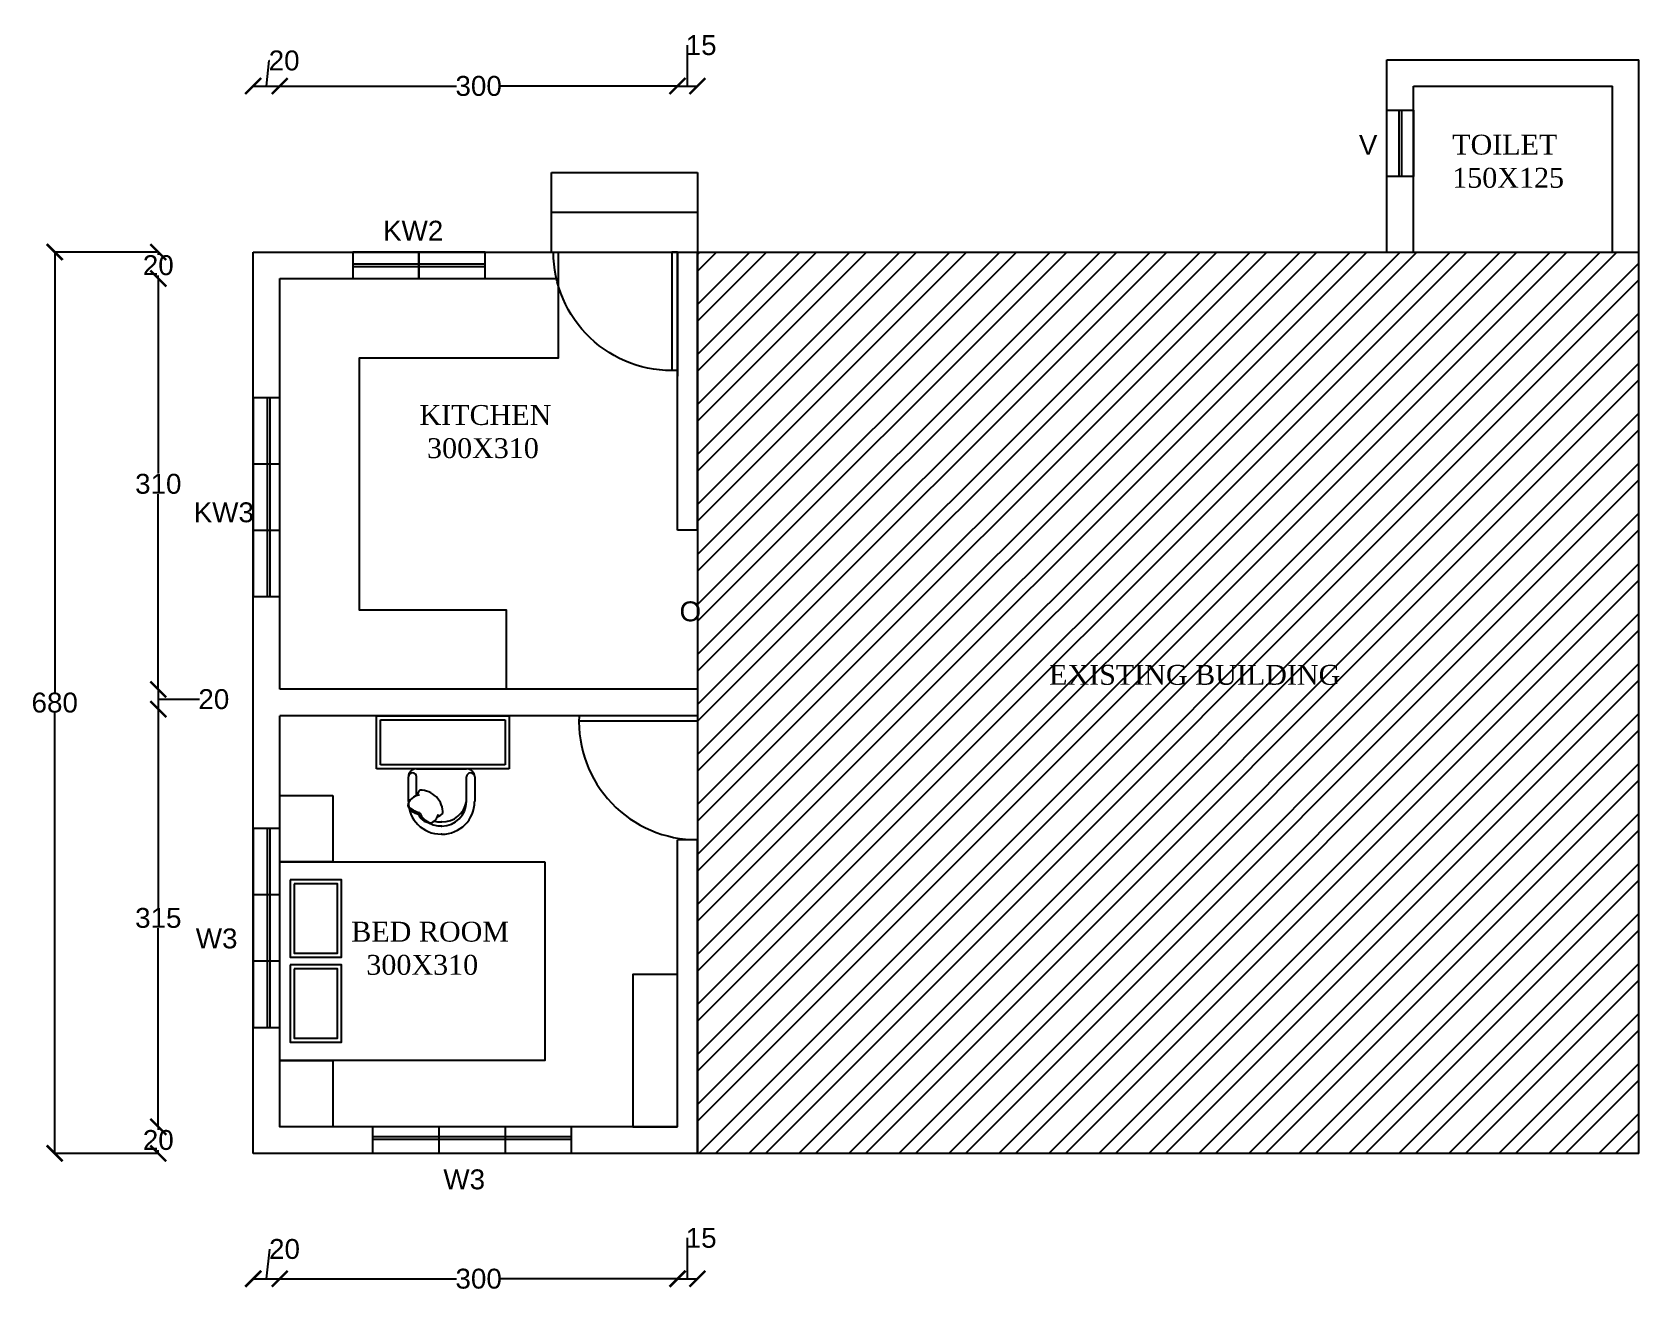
# Model space of a CAD drawing. Header units: centimetres. Extents: x -992 to 575039, y -1394 to 978780.
# Drawn here: x 3895 to 5106, y -716 to 234 of the extents above; entities that cross this region are included whole.
import ezdxf

# ---------------------------------------------------------------- set-up
doc = ezdxf.new("R2010")
doc.units = ezdxf.units.CM
for name, color, linetype in [('DIMENSIONS', 7, 'Continuous'), ('DOOR', 251, 'Continuous'), ('Fur', 161, 'Continuous'), ('FURNITUE', 1, 'Continuous'), ('Hatch', 7, 'Continuous'), ('ventilation', 1, 'Continuous'), ('WINDOW', 1, 'Continuous')]:
    doc.layers.add(name, color=color, linetype=linetype)
doc.styles.get("Standard").update_dxf_attribs({"font": 'arial.ttf'})
doc.dimstyles.new('Jeeva', dxfattribs={"dimtxt": 15, "dimasz": 12, "dimexe": 0.18, "dimexo": 0.0625, "dimgap": 0.09, "dimtad": 0, "dimtih": 1, "dimtoh": 1, "dimdec": 0, "dimzin": 0, "dimdsep": 46, "dimtxsty": 'Standard', "dimblk": 'ARCHTICK', "dimcen": 0.091, "dimadec": 0, "dimazin": 0, "dimtfac": 1, "dimtdec": 0, "dimtofl": 0, "dimtmove": 0, "dimatfit": 3, "dimfxl": 1, "dimtolj": 1, "dimtzin": 0, "dimarcsym": 0})

# ---------------------------------------------------------------- blocks, each defined once
blk = doc.blocks.new('W3 (23)')
at = {"layer": 'WINDOW'}
for p, q in [((2912.7, 1009.2), (2762.7, 1009.2)), ((2762.7, 1009.2), (2762.7, 989.2)), ((2812.7, 1009.2), (2812.7, 989.2)), ((2862.7, 1009.2), (2862.7, 989.2)), ((2912.7, 989.2), (2912.7, 1009.2)), ((2762.7, 1001.7), (2912.7, 1001.7)), ((2762.7, 999.7), (2912.7, 999.7)), ((2762.7, 989.2), (2912.7, 989.2))]:
    blk.add_line(p, q, dxfattribs=at)
blk = doc.blocks.new('VENTILATION')
at = {"layer": 'ventilation'}
for p, q in [((6985.9, 4548.4), (6935.9, 4548.4)), ((6935.9, 4548.4), (6935.9, 4528.4)), ((6985.9, 4528.4), (6985.9, 4548.4)), ((6985.9, 4539.2), (6935.9, 4539.2)), ((6985.9, 4537.2), (6935.9, 4537.2)), ((6935.9, 4528.4), (6985.9, 4528.4))]:
    blk.add_line(p, q, dxfattribs=at)
blk = doc.blocks.new('D1')
at = {"layer": 'DOOR'}
for p, q in [((490.1, 792.9), (490.1, 702.9)), ((490.1, 792.9), (494.1, 792.9)), ((494.1, 792.9), (494.1, 706.9))]:
    blk.add_line(p, q, dxfattribs=at)
blk.add_arc((494.1, 792.9), 86, 267.3341, 360, dxfattribs=at)
blk = doc.blocks.new('YHTR')
for points in [[(7047.3, -2196.9), (7097.3, -2196.9), (7097.3, -2156.9), (7047.3, -2156.9)], [(7097.3, -2356.9), (7247.3, -2356.9), (7247.3, -2156.9), (7097.3, -2156.9)], [(7247.3, -2196.9), (7297.3, -2196.9), (7297.3, -2156.9), (7247.3, -2156.9)]]:
    blk.add_lwpolyline(points, close=True)
at = {"layer": 'Fur'}
for points in [[(7111.1, -2164.8), (7169.4, -2164.8), (7169.4, -2203.5), (7111.1, -2203.5)], [(7114.1, -2167.8), (7166.4, -2167.8), (7166.4, -2200.5), (7114.1, -2200.5)], [(7175.1, -2164.8), (7233.5, -2164.8), (7233.5, -2203.5), (7175.1, -2203.5)], [(7178.1, -2167.8), (7230.5, -2167.8), (7230.5, -2200.5), (7178.1, -2200.5)]]:
    blk.add_lwpolyline(points, close=True, dxfattribs=at)
blk = doc.blocks.new('A$C2DE71A1E')
at = {"layer": 'FURNITUE', "color": 161}
for p, q in [((0, 0), (0.3, 0.3)), ((0.3, 0.3), (0.6, 0.6)), ((49.5, 0.6), (67.8, -17.7)), ((6.1, -6.1), (6.4, -5.8)), ((6.7, -5.5), (6.4, -5.8)), ((47.7, -9.8), (61.7, -23.8)), ((67.8, -29.9), (49.2, -48.6)), ((67.8, -23.8), (67.8, -23.8)), ((18.3, -67.2), (0, -48.9)), ((6.1, -42.8), (24.4, -61.1)), ((49.2, -48.6), (30.6, -67.2)), ((24.4, -67.2), (24.4, -67.2))]:
    blk.add_line(p, q, dxfattribs=at)
at = {"layer": 'FURNITUE'}
for p in [(9.2, -9.2), (9.8, -8.6)]:
    blk.add_line(p, (9.5, -8.9), dxfattribs=at)
at = {"layer": 'FURNITUE', "color": 161}
for centre, major_axis, start_param, end_param in [((25.1, -23.8), (-24.4, 24.4), 4.712389, 6.283185), ((25.1, -23.8), (-18.3, 18.3), -0.519426, 0), ((24.4, -24.4), (-24.4, 24.4), 0, 1.570796), ((24.4, -24.4), (-18.3, 18.3), 0, 1.570796), ((27.1, -27.7), (-18.2, 18.2), -0.0188, 1.408277), ((64.8, -20.8), (3.06, 3.06), 3.141593, 4.712389), ((64.8, -20.8), (-3.06, 3.06), 3.141593, 4.712389), ((61.7, -23.8), (6.11, 6.11), 4.712389, 6.283185), ((21.4, -64.2), (3.06, 3.06), 3.141593, 4.712389), ((24.4, -61.1), (-6.11, 6.11), 1.570796, 3.141593), ((21.4, -64.2), (-3.06, 3.06), 3.141593, 4.712389)]:
    blk.add_ellipse(centre, major_axis=major_axis, ratio=1, start_param=start_param, end_param=end_param, dxfattribs=at)
at = {"layer": 'FURNITUE', "color": 1}
for centre, major_axis, start_param, end_param in [((26.8, -5.4), (-7.97, 7.97), 0.246203, 1.435219), ((26.7, -10.9), (-10.4, 10.4), -1.269354, -0.079119), ((25.1, -17), (-13.5, 13.5), -1.194359, -0.353593), ((41.3, -10), (-10.8, 10.8), -1.16387, -0.18568), ((45.9, -21.1), (17.9, 17.9), 0.745897, 1.332574), ((36.3, -3.4), (-9.21, 9.21), 3.177672, 4.548453), ((28.7, -16.2), (9.88, 9.88), 1.86365, 2.347371), ((32.2, 0.4), (-17, 17), 1.540864, 3.151697), ((39.6, -16.7), (6.92, 6.92), 5.517188, 6.1734)]:
    blk.add_ellipse(centre, major_axis=major_axis, ratio=1, start_param=start_param, end_param=end_param, dxfattribs=at)
at = {"layer": 'FURNITUE'}
blk.add_ellipse((28.3, -26.4), major_axis=(18.2, 18.2), ratio=1, start_param=1.300564, end_param=1.589597, dxfattribs=at)
blk = doc.blocks.new('TABLE')
at = {"layer": 'Fur'}
for p, q in [((6790.4, -175.9), (6890.4, -175.9)), ((6790.4, -215.9), (6790.4, -175.9)), ((6793.4, -178.9), (6887.4, -178.9)), ((6793.4, -212.9), (6793.4, -178.9)), ((6887.4, -178.9), (6887.4, -212.9)), ((6890.4, -175.9), (6890.4, -215.9)), ((6890.4, -215.9), (6790.4, -215.9)), ((6887.4, -212.9), (6793.4, -212.9))]:
    blk.add_line(p, q, dxfattribs=at)
at = {"layer": 'FURNITUE', "color": 0, "xscale": 0.714285714236594, "yscale": 0.714285714236594, "zscale": 0.714285714236594, "rotation": 135.0000000031137}
blk.add_blockref('A$C2DE71A1E', (6839.7, -265.3), dxfattribs=at)
blk = doc.blocks.new('_ArchTick')
at = {"color": 0, "linetype": 'ByBlock', "const_width": 0.15}
blk.add_lwpolyline([(-0.5, -0.5), (0.5, 0.5)], dxfattribs=at)
blk = doc.blocks.new('*D162')
at = {"color": 0, "lineweight": -2, "transparency": 16777216}
for p, q in [((3989.7, 68.6), (3989.8, 68.6)), ((3989.7, 68.6), (3989.7, 66.4)), ((3989.7, 48.6), (3989.7, 50.9)), ((3989.7, 48.6), (3989.8, 48.6))]:
    blk.add_line(p, q, dxfattribs=at)
at = {"layer": 'Defpoints', "color": 0, "transparency": 16777216}
for p in [(3989.7, 68.6), (3989.7, 48.6), (3989.7, 48.6)]:
    blk.add_point(p, dxfattribs=at)
at = {"color": 0, "lineweight": -2, "transparency": 16777216, "xscale": 12, "yscale": 12, "zscale": 12}
for p, rotation in [((3989.7, 68.6), 90), ((3989.7, 48.6), 270)]:
    blk.add_blockref('_ArchTick', p, dxfattribs=dict(at, rotation=rotation))
at = {"color": 0, "transparency": 16777216, "insert": (3989.7, 58.6), "char_height": 15, "attachment_point": 5}
blk.add_mtext('\\A1;20', dxfattribs=at)
blk = doc.blocks.new('*D163')
at = {"color": 0, "lineweight": -2, "transparency": 16777216}
for p, q in [((3989.7, 48.6), (3989.8, 48.6)), ((3989.7, 48.6), (3989.7, -98.5)), ((3989.7, -261.2), (3989.7, -114)), ((3989.7, -261.2), (3989.8, -261.2))]:
    blk.add_line(p, q, dxfattribs=at)
at = {"layer": 'Defpoints', "color": 0, "transparency": 16777216}
for p in [(3989.7, 48.6), (3989.7, -261.2), (3989.7, -261.2)]:
    blk.add_point(p, dxfattribs=at)
at = {"color": 0, "lineweight": -2, "transparency": 16777216, "xscale": 12, "yscale": 12, "zscale": 12}
for p, rotation in [((3989.7, 48.6), 90), ((3989.7, -261.2), 270)]:
    blk.add_blockref('_ArchTick', p, dxfattribs=dict(at, rotation=rotation))
at = {"color": 0, "transparency": 16777216, "insert": (3989.7, -106.3), "char_height": 15, "attachment_point": 5}
blk.add_mtext('\\A1;310', dxfattribs=at)
blk = doc.blocks.new('*D164')
at = {"color": 0, "lineweight": -2, "transparency": 16777216}
for p, q in [((3989.7, -261.2), (3989.8, -261.2)), ((3989.7, -261.2), (3989.7, -276.2)), ((3989.7, -268.7), (4020.5, -268.7)), ((3989.7, -276.2), (3989.8, -276.2)), ((4020.5, -268.7), (4020.7, -268.7))]:
    blk.add_line(p, q, dxfattribs=at)
at = {"layer": 'Defpoints', "color": 0, "transparency": 16777216}
for p in [(3989.7, -261.2), (3989.7, -276.2), (3989.7, -276.2)]:
    blk.add_point(p, dxfattribs=at)
at = {"color": 0, "lineweight": -2, "transparency": 16777216, "xscale": 12, "yscale": 12, "zscale": 12}
for p, rotation in [((3989.7, -261.2), 90), ((3989.7, -276.2), 270)]:
    blk.add_blockref('_ArchTick', p, dxfattribs=dict(at, rotation=rotation))
at = {"color": 0, "transparency": 16777216, "insert": (4031.6, -268.7), "char_height": 15, "attachment_point": 5}
blk.add_mtext('\\A1;20', dxfattribs=at)
blk = doc.blocks.new('*D165')
at = {"color": 0, "lineweight": -2, "transparency": 16777216}
for p, q in [((3989.7, -276.2), (3989.8, -276.2)), ((3989.7, -276.2), (3989.7, -425.9)), ((3989.7, -591.2), (3989.7, -441.4)), ((3989.7, -591.2), (3989.8, -591.2))]:
    blk.add_line(p, q, dxfattribs=at)
at = {"layer": 'Defpoints', "color": 0, "transparency": 16777216}
for p in [(3989.7, -276.2), (3989.7, -591.2), (3989.7, -591.2)]:
    blk.add_point(p, dxfattribs=at)
at = {"color": 0, "lineweight": -2, "transparency": 16777216, "xscale": 12, "yscale": 12, "zscale": 12}
for p, rotation in [((3989.7, -276.2), 90), ((3989.7, -591.2), 270)]:
    blk.add_blockref('_ArchTick', p, dxfattribs=dict(at, rotation=rotation))
at = {"color": 0, "transparency": 16777216, "insert": (3989.7, -433.7), "char_height": 15, "attachment_point": 5}
blk.add_mtext('\\A1;315', dxfattribs=at)
blk = doc.blocks.new('*D166')
at = {"color": 0, "lineweight": -2, "transparency": 16777216}
for p, q in [((3989.7, -591.2), (3989.8, -591.2)), ((3989.7, -591.2), (3989.7, -593.4)), ((3989.7, -611.2), (3989.7, -608.9)), ((3989.7, -611.2), (3989.8, -611.2))]:
    blk.add_line(p, q, dxfattribs=at)
at = {"layer": 'Defpoints', "color": 0, "transparency": 16777216}
for p in [(3989.7, -591.2), (3989.7, -611.2), (3989.7, -611.2)]:
    blk.add_point(p, dxfattribs=at)
at = {"color": 0, "lineweight": -2, "transparency": 16777216, "xscale": 12, "yscale": 12, "zscale": 12}
for p, rotation in [((3989.7, -591.2), 90), ((3989.7, -611.2), 270)]:
    blk.add_blockref('_ArchTick', p, dxfattribs=dict(at, rotation=rotation))
at = {"color": 0, "transparency": 16777216, "insert": (3989.7, -601.2), "char_height": 15, "attachment_point": 5}
blk.add_mtext('\\A1;20', dxfattribs=at)
blk = doc.blocks.new('*D167')
at = {"color": 0, "lineweight": -2, "transparency": 16777216}
for p, q in [((3988.5, 68.6), (3911.4, 68.6)), ((3911.6, 68.6), (3911.6, -263.5)), ((3911.6, -611.2), (3911.6, -279)), ((3989.6, -611.2), (3911.4, -611.2))]:
    blk.add_line(p, q, dxfattribs=at)
at = {"layer": 'Defpoints', "color": 0, "transparency": 16777216}
for p in [(3911.6, 68.6), (3988.6, 68.6), (3989.7, -611.2)]:
    blk.add_point(p, dxfattribs=at)
at = {"color": 0, "lineweight": -2, "transparency": 16777216, "xscale": 12, "yscale": 12, "zscale": 12}
for p, rotation in [((3911.6, 68.6), 90), ((3911.6, -611.2), 270)]:
    blk.add_blockref('_ArchTick', p, dxfattribs=dict(at, rotation=rotation))
at = {"color": 0, "transparency": 16777216, "insert": (3911.6, -271.3), "char_height": 15, "attachment_point": 5}
blk.add_mtext('\\A1;680', dxfattribs=at)
blk = doc.blocks.new('*D168')
at = {"color": 0, "lineweight": -2, "transparency": 16777216}
for p, q in [((4071.3, 193.8), (4073.4, 213)), ((4073.4, 213), (4073.6, 213)), ((4061.3, 193.8), (4061.3, 193.9)), ((4081.3, 193.8), (4081.3, 193.9)), ((4061.3, 193.8), (4081.3, 193.8))]:
    blk.add_line(p, q, dxfattribs=at)
at = {"layer": 'Defpoints', "color": 0, "transparency": 16777216}
for p in [(4061.3, 193.8), (4081.3, 193.8), (4081.3, 193.8)]:
    blk.add_point(p, dxfattribs=at)
at = {"color": 0, "lineweight": -2, "transparency": 16777216, "xscale": 12, "yscale": 12, "zscale": 12, "rotation": 180}
blk.add_blockref('_ArchTick', (4061.3, 193.8), dxfattribs=at)
at = {"color": 0, "lineweight": -2, "transparency": 16777216, "xscale": 12, "yscale": 12, "zscale": 12}
blk.add_blockref('_ArchTick', (4081.3, 193.8), dxfattribs=at)
at = {"color": 0, "transparency": 16777216, "insert": (4084.6, 213), "char_height": 15, "attachment_point": 5}
blk.add_mtext('\\A1;20', dxfattribs=at)
blk = doc.blocks.new('*D169')
at = {"color": 0, "lineweight": -2, "transparency": 16777216}
for p, q in [((4081.3, 193.8), (4081.3, 193.9)), ((4381.3, 193.8), (4381.3, 193.9)), ((4081.3, 193.8), (4214.6, 193.8)), ((4381.3, 193.8), (4247.9, 193.8))]:
    blk.add_line(p, q, dxfattribs=at)
at = {"layer": 'Defpoints', "color": 0, "transparency": 16777216}
for p in [(4081.3, 193.8), (4381.3, 193.8), (4381.3, 193.8)]:
    blk.add_point(p, dxfattribs=at)
at = {"color": 0, "lineweight": -2, "transparency": 16777216, "xscale": 12, "yscale": 12, "zscale": 12, "rotation": 180}
blk.add_blockref('_ArchTick', (4081.3, 193.8), dxfattribs=at)
at = {"color": 0, "lineweight": -2, "transparency": 16777216, "xscale": 12, "yscale": 12, "zscale": 12}
blk.add_blockref('_ArchTick', (4381.3, 193.8), dxfattribs=at)
at = {"color": 0, "transparency": 16777216, "insert": (4231.3, 193.8), "char_height": 15, "attachment_point": 5}
blk.add_mtext('\\A1;300', dxfattribs=at)
blk = doc.blocks.new('*D170')
at = {"color": 0, "lineweight": -2, "transparency": 16777216}
for p, q in [((4388.8, 193.8), (4388.8, 224.6)), ((4388.8, 224.6), (4388.9, 224.6)), ((4381.3, 193.8), (4381.3, 193.9)), ((4396.3, 193.8), (4396.3, 193.9)), ((4381.3, 193.8), (4396.3, 193.8))]:
    blk.add_line(p, q, dxfattribs=at)
at = {"layer": 'Defpoints', "color": 0, "transparency": 16777216}
for p in [(4381.3, 193.8), (4396.3, 193.8), (4396.3, 193.8)]:
    blk.add_point(p, dxfattribs=at)
at = {"color": 0, "lineweight": -2, "transparency": 16777216, "xscale": 12, "yscale": 12, "zscale": 12, "rotation": 180}
blk.add_blockref('_ArchTick', (4381.3, 193.8), dxfattribs=at)
at = {"color": 0, "lineweight": -2, "transparency": 16777216, "xscale": 12, "yscale": 12, "zscale": 12}
blk.add_blockref('_ArchTick', (4396.3, 193.8), dxfattribs=at)
at = {"color": 0, "transparency": 16777216, "insert": (4399.1, 224.6), "char_height": 15, "attachment_point": 5}
blk.add_mtext('\\A1;15', dxfattribs=at)
blk = doc.blocks.new('*D171')
at = {"color": 0, "lineweight": -2, "transparency": 16777216}
for p, q in [((4071.3, -705.8), (4073.8, -683.4)), ((4073.8, -683.4), (4073.9, -683.4)), ((4061.3, -705.8), (4061.3, -705.6)), ((4061.3, -705.8), (4081.3, -705.8)), ((4081.3, -705.8), (4081.3, -705.6))]:
    blk.add_line(p, q, dxfattribs=at)
at = {"layer": 'Defpoints', "color": 0, "transparency": 16777216}
for p in [(4061.3, -705.8), (4081.3, -705.8), (4081.3, -705.8)]:
    blk.add_point(p, dxfattribs=at)
at = {"color": 0, "lineweight": -2, "transparency": 16777216, "xscale": 12, "yscale": 12, "zscale": 12, "rotation": 180}
blk.add_blockref('_ArchTick', (4061.3, -705.8), dxfattribs=at)
at = {"color": 0, "lineweight": -2, "transparency": 16777216, "xscale": 12, "yscale": 12, "zscale": 12}
blk.add_blockref('_ArchTick', (4081.3, -705.8), dxfattribs=at)
at = {"color": 0, "transparency": 16777216, "insert": (4084.9, -683.4), "char_height": 15, "attachment_point": 5}
blk.add_mtext('\\A1;20', dxfattribs=at)
blk = doc.blocks.new('*D172')
at = {"color": 0, "lineweight": -2, "transparency": 16777216}
for p, q in [((4081.3, -705.8), (4081.3, -705.6)), ((4081.3, -705.8), (4214.6, -705.8)), ((4381.3, -705.8), (4247.9, -705.8)), ((4381.3, -705.8), (4381.3, -705.6))]:
    blk.add_line(p, q, dxfattribs=at)
at = {"layer": 'Defpoints', "color": 0, "transparency": 16777216}
for p in [(4081.3, -705.8), (4381.3, -705.8), (4381.3, -705.8)]:
    blk.add_point(p, dxfattribs=at)
at = {"color": 0, "lineweight": -2, "transparency": 16777216, "xscale": 12, "yscale": 12, "zscale": 12, "rotation": 180}
blk.add_blockref('_ArchTick', (4081.3, -705.8), dxfattribs=at)
at = {"color": 0, "lineweight": -2, "transparency": 16777216, "xscale": 12, "yscale": 12, "zscale": 12}
blk.add_blockref('_ArchTick', (4381.3, -705.8), dxfattribs=at)
at = {"color": 0, "transparency": 16777216, "insert": (4231.3, -705.8), "char_height": 15, "attachment_point": 5}
blk.add_mtext('\\A1;300', dxfattribs=at)
blk = doc.blocks.new('*D173')
at = {"color": 0, "lineweight": -2, "transparency": 16777216}
for p, q in [((4388.8, -705.8), (4388.8, -675)), ((4388.8, -675), (4388.9, -675)), ((4381.3, -705.8), (4381.3, -705.6)), ((4381.3, -705.8), (4396.3, -705.8)), ((4396.3, -705.8), (4396.3, -705.6))]:
    blk.add_line(p, q, dxfattribs=at)
at = {"layer": 'Defpoints', "color": 0, "transparency": 16777216}
for p in [(4381.3, -705.8), (4396.3, -705.8), (4396.3, -705.8)]:
    blk.add_point(p, dxfattribs=at)
at = {"color": 0, "lineweight": -2, "transparency": 16777216, "xscale": 12, "yscale": 12, "zscale": 12, "rotation": 180}
blk.add_blockref('_ArchTick', (4381.3, -705.8), dxfattribs=at)
at = {"color": 0, "lineweight": -2, "transparency": 16777216, "xscale": 12, "yscale": 12, "zscale": 12}
blk.add_blockref('_ArchTick', (4396.3, -705.8), dxfattribs=at)
at = {"color": 0, "transparency": 16777216, "insert": (4399.1, -675), "char_height": 15, "attachment_point": 5}
blk.add_mtext('\\A1;15', dxfattribs=at)

msp = doc.modelspace()

# ---------------------------------------------------------------- hatches: boundary and pattern name
at = {"layer": 'Hatch', "true_color": 0x636466}
h = msp.add_hatch(dxfattribs=at)
h.set_pattern_fill('ANSI32', color=251, scale=2.8)
h.set_pattern_definition([(45, (0, -105.248), (-18.85854, 18.85854), []), (45, (12.572, -105.248), (-18.85854, 18.85854), [])])
h.paths.add_polyline_path([(4676.3, 68.6), (4582.2, 68.6), (4396.3, 68.6), (4396.3, -611.2), (5106.3, -611.2), (5106.3, 68.6)])
h.paths.add_polyline_path([(4657.3, -266.3), (4879.5, -266.3), (4879.5, -234.3), (4657.3, -234.3)], flags=24)
h.paths.add_polyline_path([(4378, -218.4), (4401.8, -218.4), (4401.8, -187.5), (4378, -187.5)], flags=9)

# ---------------------------------------------------------------- linework, layer by layer
for p, q in [((4916.3, 68.6), (4916.3, 213.6)), ((4936.3, 68.6), (4936.3, 193.6)), ((4286.3, 128.6), (4396.3, 128.6)), ((4286.3, 68.6), (4286.3, 128.6)), ((4396.3, 128.6), (4396.3, 68.6)), ((4286.3, 98.6), (4396.3, 98.6)), ((4286.3, 68.6), (4396.3, 68.6)), ((4381.3, 48.6), (4381.3, 68.6)), ((4396.3, 68.6), (4396.3, -611.2)), ((4396.3, -141.2), (4381.3, -141.2)), ((4396.3, -261.2), (4396.3, -281.2)), ((4381.3, -381.2), (4381.3, -374.7)), ((4396.3, -374.7), (4381.3, -374.7)), ((4396.3, -611.2), (4396.3, -374.7))]:
    msp.add_line(p, q)
msp.add_lwpolyline([(4291.3, 68.6), (4291.3, -11.4), (4141.3, -11.4), (4141.3, -201.2), (4252.1, -201.2), (4252.1, -261.2)])
msp.add_lwpolyline([(4381.3, -591.2), (4381.3, -476.2), (4347.5, -476.2), (4347.5, -591.2)], close=True)
at = {"layer": 'DIMENSIONS'}
for p, q in [((4916.3, 213.6), (5106.3, 213.6)), ((5106.3, -611.2), (5106.3, 213.6)), ((4936.3, 193.6), (5086.3, 193.6)), ((5086.3, 68.6), (5086.3, 193.6)), ((4061.3, -611.2), (4061.3, 68.6)), ((4061.3, 68.6), (4291.3, 68.6)), ((4381.3, 68.6), (4582.7, 68.6)), ((4396.3, -141.2), (4396.3, 68.6)), ((4582.2, 68.6), (4676.3, 68.6)), ((4676.3, 68.6), (5106.3, 68.6)), ((4081.3, -261.2), (4081.3, 48.6)), ((4081.3, 48.6), (4291.3, 48.6)), ((4381.3, -141.2), (4381.3, 48.6)), ((4396.3, -261.2), (4081.3, -261.2)), ((4396.3, -281.2), (4081.3, -281.2)), ((4081.3, -591.2), (4081.3, -281.2)), ((4381.3, -591.2), (4381.3, -381.2)), ((4381.3, -591.2), (4081.3, -591.2)), ((5106.3, -611.2), (4061.3, -611.2))]:
    msp.add_line(p, q, dxfattribs=at)

# ---------------------------------------------------------------- block references
at = {"layer": 'DIMENSIONS', "xscale": -1, "rotation": 90}
msp.add_blockref('VENTILATION', (9464.6, 7111.6), dxfattribs=at)
at = {"layer": 'DIMENSIONS'}
for name, p in [('VENTILATION', (-2799.6, -4479.8)), ('VENTILATION', (-2749.6, -4479.8)), ('W3 (23)', (1388.5, -1600.3))]:
    msp.add_blockref(name, p, dxfattribs=at)
at = {"layer": 'DIMENSIONS', "yscale": 1.039461524976849, "zscale": 1.039461524976849}
for p, xscale, rotation in [((4890.7, -755.6), -1.039461524976849, 359.9999999999984), ((3572.1, 228.3), 1.039461524976849, 269.9999999999891)]:
    msp.add_blockref('D1', p, dxfattribs=dict(at, xscale=xscale, rotation=rotation))
at = {"layer": 'DIMENSIONS', "rotation": 270}
for p in [(3072.1, 2721.4), (3072.1, 2396.5)]:
    msp.add_blockref('W3 (23)', p, dxfattribs=at)
at = {"layer": 'Fur'}
msp.add_blockref('TABLE', (-2636.1, -105.2), dxfattribs=at)
at = {"layer": 'Fur', "xscale": -1, "rotation": 90}
msp.add_blockref('YHTR', (1924.4, 6706.1), dxfattribs=at)

# ---------------------------------------------------------------- texts
at = {"layer": 'DIMENSIONS', "char_height": 15}
for s, width, insert, attachment_point in [('V', 90.668, (4909.1, 157), 3), ('{\\fTimes New Roman|b0|i0|c0|p18;TOILET\\P150X125}', 581.157, (4965.5, 157.1), 1), ('KW2', 90.668, (4159.2, 92.2), 1), ('{\\fTimes New Roman|b0|i0|c0|p18;KITCHEN\\P 300X310}', 581.157, (4186.7, -46.8), 1), ('KW3', 90.668, (4016.4, -120.2), 1), ('O', 90.668, (4382.8, -194.9), 1), ('{\\fTimes New Roman|b0|i0|c0|p18;EXISTING BUILDING}', 581.157, (4661.5, -242.8), 1), ('W3', 90.668, (4018, -441.6), 1), ('{\\fTimes New Roman|b0|i0|c0|p18; BED ROOM\\P   300X310}', 581.157, (4129.6, -436.5), 1), ('W3', 90.668, (4204.7, -623.3), 1)]:
    msp.add_mtext_dynamic_manual_height_columns(s, width=width, gutter_width=1, heights=[0], dxfattribs=dict(at, insert=insert, attachment_point=attachment_point))

# ---------------------------------------------------------------- dimensions: what is measured, and where the dimension line sits
for base, p1, p2, picture, middle in [((4396.3, 193.8), (4381.3, 193.8), (4396.3, 193.8), '*D170', (4389, 224.6)), ((4381.3, 193.8), (4081.3, 193.8), (4381.3, 193.8), '*D169', (4231.3, 193.8)), ((4396.3, -705.8), (4381.3, -705.8), (4396.3, -705.8), '*D173', (4389, -675)), ((4381.3, -705.8), (4081.3, -705.8), (4381.3, -705.8), '*D172', (4231.3, -705.8))]:
    dim = msp.add_linear_dim(base=base, p1=p1, p2=p2, dimstyle='Jeeva', override={"dimtmove": 1})
    dim.commit()
    dim.dimension.update_dxf_attribs({"geometry": picture, "text_midpoint": middle})
for base, p1, p2, picture, middle in [((4081.3, 193.8), (4061.3, 193.8), (4081.3, 193.8), '*D168', (4073.7, 213)), ((4081.3, -705.8), (4061.3, -705.8), (4081.3, -705.8), '*D171', (4074, -683.4))]:
    dim = msp.add_linear_dim(base=base, p1=p1, p2=p2, dimstyle='Jeeva', override={"dimtmove": 1})
    dim.commit()
    dim.dimension.update_dxf_attribs({"geometry": picture, "text_midpoint": middle, "dimtype": 160})
for base, p1, p2, picture, middle in [((3911.6, 68.6), (3989.7, -611.2), (3988.6, 68.6), '*D167', (3911.6, -271.3)), ((3989.7, 48.6), (3989.7, 68.6), (3989.7, 48.6), '*D162', (3989.7, 58.6))]:
    dim = msp.add_linear_dim(base=base, p1=p1, p2=p2, angle=90, dimstyle='Jeeva')
    dim.commit()
    dim.dimension.update_dxf_attribs({"geometry": picture, "text_midpoint": middle})
for base, p1, p2, picture, middle in [((3989.7, -261.2), (3989.7, 48.6), (3989.7, -261.2), '*D163', (3989.7, -106.3)), ((3989.7, -591.2), (3989.7, -276.2), (3989.7, -591.2), '*D165', (3989.7, -433.7)), ((3989.7, -611.2), (3989.7, -591.2), (3989.7, -611.2), '*D166', (3989.7, -601.2))]:
    dim = msp.add_linear_dim(base=base, p1=p1, p2=p2, angle=90, dimstyle='Jeeva', override={"dimtmove": 1})
    dim.commit()
    dim.dimension.update_dxf_attribs({"geometry": picture, "text_midpoint": middle})
dim = msp.add_linear_dim(base=(3989.7, -276.2), p1=(3989.7, -261.2), p2=(3989.7, -276.2), angle=90, text='20', dimstyle='Jeeva', override={"dimtmove": 1})
dim.commit()
dim.dimension.update_dxf_attribs({"geometry": '*D164', "text_midpoint": (4020.8, -268.7)})

doc.saveas('drawing.dxf')
